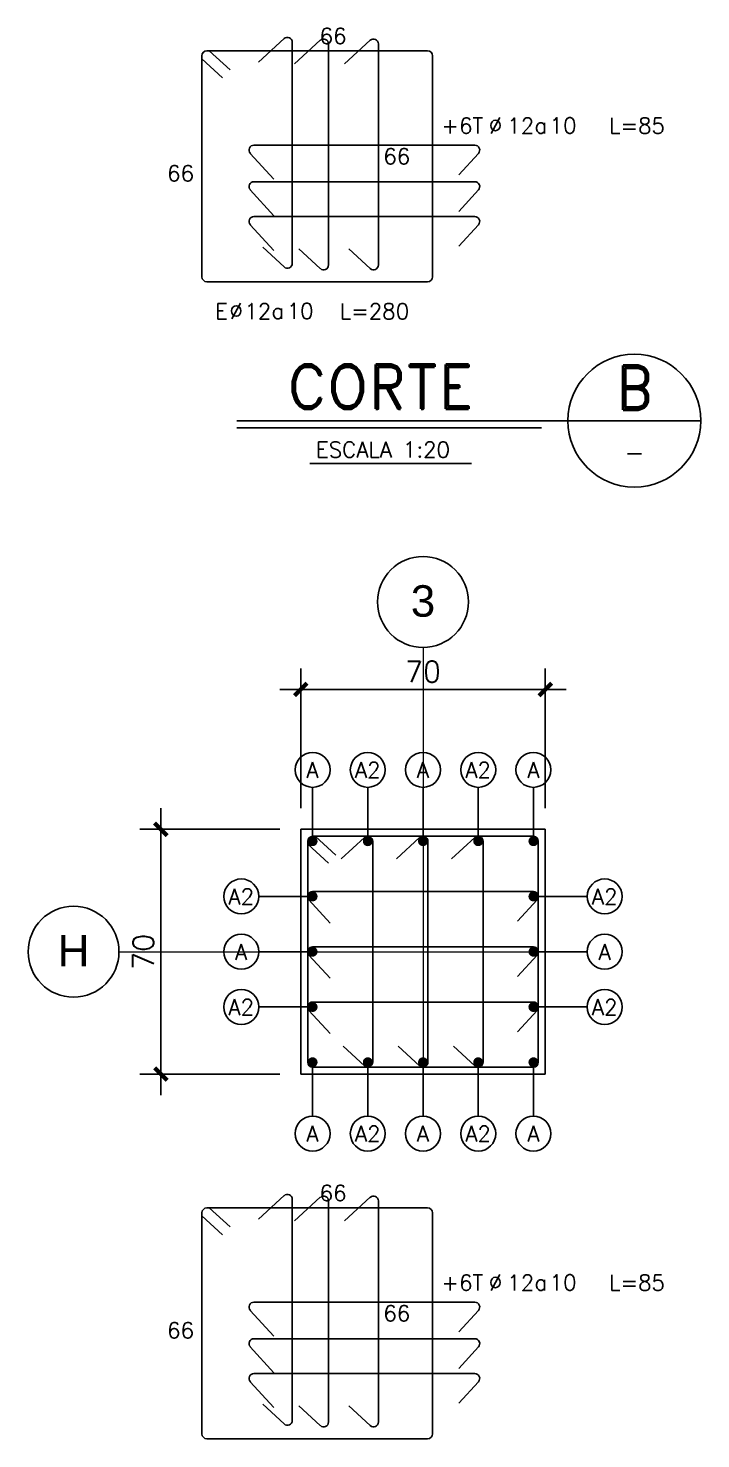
# Model space of a CAD drawing. Extents: x -9282 to 18119, y -11629 to 17404.
# Drawn here: x 4136 to 4617, y 1724 to 2732 of the extents above; entities that cross this region are included whole.
import ezdxf
from ezdxf.enums import TextEntityAlignment as Align

# ---------------------------------------------------------------- set-up
doc = ezdxf.new("R2010")
doc.units = 0
doc.header["$LTSCALE"] = 30
doc.header["$MEASUREMENT"] = 0
doc.layers.get('0').update_dxf_attribs({"linetype": 'CONTINUOUS'})
for name, color, linetype in [('EJEH$0$RL-CORTES', 5, 'CONTINUOUS'), ('EJEH$0$RLA-CORTES', 5, 'CONTINUOUS'), ('EJEH$0$RLA-FE', 7, 'CONTINUOUS')]:
    doc.layers.add(name, color=color, linetype=linetype)
doc.layers.add('EJEH$0$RLA-EJE', color=3, linetype='CONTINUOUS', lineweight=25)
doc.layers.add('EJEH$0$RLA-EJES', color=1, linetype='CONTINUOUS', lineweight=9)
doc.styles.add('EJEH$0$Arial_1', font='arial.ttf', dxfattribs={"height": 22.5})
doc.styles.add('EJEH$0$RomanS', font='romans.shx', dxfattribs={"height": 11.25})
doc.styles.add('EJEH$0$SIETE50', font='ROMAND.SHX', dxfattribs={"height": 31.5})
doc.dimstyles.new('EJEH$0$ING20', dxfattribs={"dimscale": 50, "dimtxt": 0.27, "dimasz": 0.3, "dimexe": 0.2, "dimexo": 1, "dimgap": 0.1, "dimtad": 1, "dimlfac": 0.4, "dimzin": 12, "dimdsep": 46, "dimtxsty": 'EJEH$0$RomanS', "dimblk1": 'EJEH$0$TICK1', "dimblk2": 'EJEH$0$TICK1', "dimsah": 1, "dimcen": 0.09, "dimse1": 1, "dimse2": 1, "dimclrd": 2, "dimclre": 4, "dimclrt": 3, "dimadec": 0, "dimazin": 0, "dimtfac": 1, "dimtix": 1, "dimtmove": 2, "dimatfit": 3, "dimldrblk": 'EJEH$0$TICK1', "dimfxl": 1, "dimtolj": 1, "dimtzin": 12, "dimarcsym": 0})

# ---------------------------------------------------------------- blocks, each defined once
blk = doc.blocks.new('EJEH$0$TICK1')
at = {"color": 2}
for points in [[(0, 0), (-1, 0)], [(0, 0), (1, 0)]]:
    blk.add_lwpolyline(points, dxfattribs=at)
at = {"color": 2, "const_width": 0.2}
blk.add_lwpolyline([(-0.3, -0.3), (0.3, 0.3)], dxfattribs=at)
blk = doc.blocks.new('*D60')
at = {"layer": 'EJEH$0$RLA-CORTES', "color": 2, "lineweight": -2, "transparency": 16777216}
blk.add_line((-100, 15), (-100, 160), dxfattribs=at)
at = {"layer": 'EJEH$0$RLA-CORTES', "color": 2, "lineweight": -2, "transparency": 16777216, "xscale": 15, "yscale": 15, "zscale": 15}
for p, rotation in [((-100, 175), 90), ((-100, 0), 270)]:
    blk.add_blockref('EJEH$0$TICK1', p, dxfattribs=dict(at, rotation=rotation))
at = {"layer": 'EJEH$0$RLA-CORTES', "color": 3, "transparency": 16777216, "insert": (-112.6, 87.5), "char_height": 15, "attachment_point": 5, "rotation": 90, "style": 'EJEH$0$RomanS'}
blk.add_mtext('\\A1;70', dxfattribs=at)
blk = doc.blocks.new('*D61')
at = {"layer": 'EJEH$0$RLA-CORTES', "color": 2, "lineweight": -2, "transparency": 16777216}
blk.add_line((15, 275), (160, 275), dxfattribs=at)
at = {"layer": 'EJEH$0$RLA-CORTES', "color": 2, "lineweight": -2, "transparency": 16777216, "xscale": 15, "yscale": 15, "zscale": 15, "rotation": 180}
blk.add_blockref('EJEH$0$TICK1', (0, 275), dxfattribs=at)
at = {"layer": 'EJEH$0$RLA-CORTES', "color": 2, "lineweight": -2, "transparency": 16777216, "xscale": 15, "yscale": 15, "zscale": 15}
blk.add_blockref('EJEH$0$TICK1', (175, 275), dxfattribs=at)
at = {"layer": 'EJEH$0$RLA-CORTES', "color": 3, "transparency": 16777216, "insert": (87.5, 287.6), "char_height": 15, "attachment_point": 5, "style": 'EJEH$0$RomanS'}
blk.add_mtext('\\A1;70', dxfattribs=at)
blk = doc.blocks.new('*U35')
at = {"color": 2}
for p, q in [((5, 164.3), (19.8, 150.8)), ((10.3, 170), (25.1, 156.5))]:
    blk.add_line(p, q, dxfattribs=at)
at = {"layer": 'EJEH$0$RLA-CORTES', "color": 2}
for p, q in [((5, 166.5), (5, 8.5)), ((166.5, 170), (8.5, 170)), ((170, 8.5), (170, 166.5)), ((8.5, 5), (166.5, 5))]:
    blk.add_line(p, q, dxfattribs=at)
for centre, start, end in [((8.5, 166.5), 90, 180), ((166.5, 166.5), 0, 90), ((8.5, 8.5), 180, 270), ((166.5, 8.5), 270, 0)]:
    blk.add_arc(centre, 3.5, start, end, dxfattribs=at)
blk = doc.blocks.new('*U40')
at = {"layer": 'EJEH$0$RL-CORTES', "color": 1}
blk.add_lwpolyline([(0, 0), (0, 19.2), (0, 38.5)], dxfattribs=at)
at = {"layer": 'EJEH$0$RL-CORTES', "color": 2, "const_width": 3.5}
blk.add_lwpolyline([(-1.8, 0, 1), (1.8, 0, 1)], format="xyb", close=True, dxfattribs=at)
at = {"layer": 'EJEH$0$RL-CORTES', "color": 2}
blk.add_circle((0, 51), 12.5, dxfattribs=at)
at = {"layer": 'EJEH$0$RL-CORTES', "color": 9, "style": 'EJEH$0$RomanS', "flags": 12}
blk.add_attdef('LIN_FE', text='', height=11.2, rotation=180, dxfattribs=at).set_placement((0, 56.8), align=Align.CENTER)
blk = doc.blocks.new('EJEH$0$L')
at = {"layer": 'EJEH$0$RL-CORTES', "color": 1}
blk.add_lwpolyline([(0, 0), (0, 19.2), (0, 38.5)], dxfattribs=at)
at = {"layer": 'EJEH$0$RL-CORTES', "color": 2, "const_width": 3.5}
blk.add_lwpolyline([(-1.8, 0, 1), (1.8, 0, 1)], format="xyb", close=True, dxfattribs=at)
at = {"layer": 'EJEH$0$RL-CORTES', "color": 2}
blk.add_circle((0, 51), 12.5, dxfattribs=at)
at = {"layer": 'EJEH$0$RL-CORTES', "color": 9, "style": 'EJEH$0$RomanS', "flags": 12}
blk.add_attdef('LIN_FE', text='', height=11.2, dxfattribs=at).set_placement((0, 45.2), align=Align.CENTER)
blk = doc.blocks.new('*U41')
at = {"layer": 'EJEH$0$RL-CORTES', "color": 1}
blk.add_lwpolyline([(0, 0), (0, 19.2), (0, 38.5)], dxfattribs=at)
at = {"layer": 'EJEH$0$RL-CORTES', "color": 2, "const_width": 3.5}
blk.add_lwpolyline([(-1.8, 0, 1), (1.8, 0, 1)], format="xyb", close=True, dxfattribs=at)
at = {"layer": 'EJEH$0$RL-CORTES', "color": 2}
blk.add_circle((0, 51), 12.5, dxfattribs=at)
at = {"layer": 'EJEH$0$RL-CORTES', "color": 9, "style": 'EJEH$0$RomanS', "flags": 12}
blk.add_attdef('LIN_FE', text='', height=11.2, rotation=90, dxfattribs=at).set_placement((5.8, 51), align=Align.CENTER)
blk = doc.blocks.new('*U42')
at = {"layer": 'EJEH$0$RL-CORTES', "color": 1}
blk.add_lwpolyline([(0, 0), (0, 19.2), (0, 38.5)], dxfattribs=at)
at = {"layer": 'EJEH$0$RL-CORTES', "color": 2, "const_width": 3.5}
blk.add_lwpolyline([(-1.8, 0, 1), (1.8, 0, 1)], format="xyb", close=True, dxfattribs=at)
at = {"layer": 'EJEH$0$RL-CORTES', "color": 2}
blk.add_circle((0, 51), 12.5, dxfattribs=at)
at = {"layer": 'EJEH$0$RL-CORTES', "color": 9, "style": 'EJEH$0$RomanS', "flags": 12}
blk.add_attdef('LIN_FE', text='', height=11.2, rotation=270, dxfattribs=at).set_placement((-5.8, 51), align=Align.CENTER)
blk = doc.blocks.new('*U45')
at = {"layer": 'EJEH$0$RLA-CORTES', "color": 2}
for p, q in [((-2.4, 160.6), (-19, 145.4)), ((3.5, 0), (3.5, 158)), ((-17.7, 11.5), (-2.4, -2.6))]:
    blk.add_line(p, q, dxfattribs=at)
for centre, start, end in [((0, 158), 0, 132.4703), ((0, 0), 227.5297, 0)]:
    blk.add_arc(centre, 3.5, start, end, dxfattribs=at)
blk = doc.blocks.new('*U46')
at = {"layer": 'EJEH$0$RLA-CORTES', "color": 2}
for p, q in [((0, 3.5), (-158, 3.5)), ((-160.6, -2.4), (-145.4, -19)), ((-11.5, -17.7), (2.6, -2.4))]:
    blk.add_line(p, q, dxfattribs=at)
for centre, start, end in [((-158, 0), 90, 222.4703), ((0, 0), 317.5297, 90)]:
    blk.add_arc(centre, 3.5, start, end, dxfattribs=at)
blk = doc.blocks.new('EJEH$0$TITULO_CORTE')
at = {"layer": 'EJEH$0$RLA-CORTES', "color": 6}
for p, q in [((-45.8, -250), (286.2, -250)), ((-45.8, -255), (172.2, -255))]:
    blk.add_line(p, q, dxfattribs=at)
at = {"layer": 'EJEH$0$RLA-CORTES', "color": 3}
blk.add_line((6.6, -280.5), (122.1, -280.5), dxfattribs=at)
blk.add_circle((238.7, -250), 47.5, dxfattribs=at)
at = {"layer": 'EJEH$0$RLA-CORTES', "color": 6, "style": 'EJEH$0$SIETE50'}
blk.add_text('CORTE', height=31.5, dxfattribs=at).set_placement((-9.6, -241.4))
at = {"layer": 'EJEH$0$RLA-CORTES', "color": 6, "style": 'EJEH$0$SIETE50', "flags": 12}
blk.add_attdef('CORTE', text='', height=31.5, dxfattribs=at).set_placement((238.8, -226.4), align=Align.MIDDLE_CENTER)
at = {"layer": 'EJEH$0$RLA-CORTES', "color": 3, "style": 'EJEH$0$RomanS', "flags": 12}
blk.add_attdef('ESCALA', (10.9, -276.3), '', height=11.2, dxfattribs=at)
blk.add_attdef('PLANO', text='', height=13, dxfattribs=at).set_placement((238.9, -272.8), align=Align.MIDDLE)
blk = doc.blocks.new('*U33')
for p, q in [((10.3, 35), (25.1, 21.5)), ((5, 29.3), (19.8, 15.8))]:
    blk.add_line(p, q)
at = {"layer": 'EJEH$0$RLA-CORTES', "color": 0}
for p, q in [((5, 31.5), (5, -126.5)), ((166.5, 35), (8.5, 35)), ((170, -126.5), (170, 31.5)), ((8.5, -130), (166.5, -130))]:
    blk.add_line(p, q, dxfattribs=at)
for centre, start, end in [((8.5, 31.5), 90, 180), ((166.5, 31.5), 0, 90), ((8.5, -126.5), 180, 270), ((166.5, -126.5), 270, 0)]:
    blk.add_arc(centre, 3.5, start, end, dxfattribs=at)
at = {"layer": 'EJEH$0$RLA-FE', "color": 3, "style": 'EJEH$0$RomanS'}
for tag, flags, p in [('PARCIAL1', 8, (98.8, 40)), ('DIAM', 12, (45, -156.8))]:
    blk.add_attdef(tag, text='', height=11.2, dxfattribs=dict(at, flags=flags)).set_placement(p, align=Align.CENTER)
at = {"layer": 'EJEH$0$RLA-FE', "color": 3, "style": 'EJEH$0$RomanS', "flags": 8}
for tag, p in [('PARCIAL2', (-0.6, -58.1)), ('ESTRIBO', (23.5, -156.8))]:
    blk.add_attdef(tag, text='', height=11.2, dxfattribs=at).set_placement(p, align=Align.RIGHT)
at = {"layer": 'EJEH$0$RLA-FE', "color": 3, "style": 'EJEH$0$RomanS'}
for tag, p, flags in [('PHI', (24.7, -156.5), 12), ('A', (54.8, -156.5), 12), ('ESP', (65.7, -156.5), 12), ('TEXTO_FE1', (103.6, -156.8), 8), ('TIPO', (99.4, -210.2), 13), ('CORTE', (85.6, -229.2), 13), ('NUM', (93.5, -248.9), 13)]:
    blk.add_attdef(tag, p, '', height=11.2, dxfattribs=dict(at, flags=flags))
blk = doc.blocks.new('*U47')
at = {"layer": 'EJEH$0$RLA-CORTES', "color": 0}
for p, q in [((-2.4, 25.2), (-20.8, 8.3)), ((3.5, -135.4), (3.5, 22.6)), ((-17.7, -123.9), (-2.4, -138))]:
    blk.add_line(p, q, dxfattribs=at)
for centre, start, end in [((0, 22.6), 0, 132.4703), ((0, -135.4), 227.5297, 0)]:
    blk.add_arc(centre, 3.5, start, end, dxfattribs=at)
at = {"layer": 'EJEH$0$RLA-CORTES', "color": 3, "style": 'EJEH$0$RomanS', "flags": 12}
blk.add_attdef('ALT', text='', height=11.2, dxfattribs=at).set_placement((226.2, -215), align=Align.CENTER)
at = {"layer": 'EJEH$0$RLA-FE', "color": 3, "style": 'EJEH$0$RomanS'}
for tag, p, flags in [('PHI', (82.4, -41.3), 12), ('A', (115.1, -41.3), 12), ('ESP', (126, -41.3), 12), ('TEXTO_FE1', (168.6, -41.5), 8), ('PARCIAL1', (7, -63.4), 8), ('TIPO', (209.9, -160.3), 13), ('CORTE', (196, -179.2), 13), ('NUM', (205.3, -198), 13)]:
    blk.add_attdef(tag, p, '', height=11.2, dxfattribs=dict(at, flags=flags))
at = {"layer": 'EJEH$0$RLA-FE', "color": 3, "style": 'EJEH$0$RomanS', "flags": 8}
blk.add_attdef('TRABA', text='', height=11.2, dxfattribs=at).set_placement((78.5, -41.5), align=Align.RIGHT)
at = {"layer": 'EJEH$0$RLA-FE', "color": 3, "style": 'EJEH$0$RomanS', "flags": 12}
blk.add_attdef('DIAM', text='', height=11.2, dxfattribs=at).set_placement((105.3, -41.5), align=Align.CENTER)
blk = doc.blocks.new('*U48')
at = {"layer": 'EJEH$0$RLA-CORTES', "color": 0}
for p, q in [((-81.6, -58.8), (-64.7, -77.2)), ((79, -52.9), (-79, -52.9)), ((67.5, -74.1), (81.6, -58.8))]:
    blk.add_line(p, q, dxfattribs=at)
for centre, start, end in [((-79, -56.4), 90, 222.4703), ((79, -56.4), 317.5297, 90)]:
    blk.add_arc(centre, 3.5, start, end, dxfattribs=at)
at = {"layer": 'EJEH$0$RLA-CORTES', "color": 3, "style": 'EJEH$0$RomanS', "flags": 12}
blk.add_attdef('ALT', text='', height=11.2, dxfattribs=at).set_placement((226.2, -215), align=Align.CENTER)
at = {"layer": 'EJEH$0$RLA-FE', "color": 3, "style": 'EJEH$0$RomanS', "flags": 13}
for tag, p in [('TIPO', (209.9, -160.3)), ('CORTE', (196, -179.2)), ('NUM', (205.3, -198))]:
    blk.add_attdef(tag, p, '', height=11.2, dxfattribs=at)
blk = doc.blocks.new('*U96')
at = {"layer": 'EJEH$0$RLA-CORTES', "color": 0}
for p, q in [((-2.4, 25.2), (-20.8, 8.3)), ((3.5, -135.4), (3.5, 22.6)), ((-17.7, -123.9), (-2.4, -138))]:
    blk.add_line(p, q, dxfattribs=at)
for centre, start, end in [((0, 22.6), 0, 132.4703), ((0, -135.4), 227.5297, 0)]:
    blk.add_arc(centre, 3.5, start, end, dxfattribs=at)
at = {"layer": 'EJEH$0$RLA-CORTES', "color": 3, "style": 'EJEH$0$RomanS', "flags": 12}
blk.add_attdef('ALT', text='', height=11.2, dxfattribs=at).set_placement((226.2, -215), align=Align.CENTER)
at = {"layer": 'EJEH$0$RLA-FE', "color": 3, "style": 'EJEH$0$RomanS', "flags": 13}
for tag, p in [('TIPO', (209.9, -160.3)), ('CORTE', (196, -179.2)), ('NUM', (205.3, -198))]:
    blk.add_attdef(tag, p, '', height=11.2, dxfattribs=at)
blk = doc.blocks.new('EJEH$0$Grid - RLE-EJE-192293-EJE H')
at = {"layer": 'EJEH$0$RLA-EJE'}
blk.add_circle((410.2, 1495.5), 32.5, dxfattribs=at)
blk = doc.blocks.new('*U30')
at = {"layer": 'EJEH$0$RLA-CORTES', "color": 1}
for p, q in [((0, 290), (0, 190)), ((175, 290), (175, 190)), ((-115, 175), (-15, 175)), ((-115, 0), (-15, 0))]:
    blk.add_line(p, q, dxfattribs=at)
at = {"layer": 'EJEH$0$RLA-CORTES'}
for p, q in [((175, 175), (0, 175)), ((0, 175), (0, 0)), ((175, 0), (175, 175)), ((0, 0), (175, 0))]:
    blk.add_line(p, q, dxfattribs=at)
dim = blk.add_linear_dim(base=(175, 275), p1=(0, 275), p2=(175, 275), dimstyle='EJEH$0$ING20', dxfattribs=at)
dim.commit()
dim.dimension.update_dxf_attribs({"geometry": '*D61', "text_midpoint": (87.5, 287.569)})
dim = blk.add_linear_dim(base=(-100, 175), p1=(-100, 0), p2=(-100, 175), angle=90, dimstyle='EJEH$0$ING20', dxfattribs=at)
dim.commit()
dim.dimension.update_dxf_attribs({"geometry": '*D60', "text_midpoint": (-112.569, 87.5)})
blk = doc.blocks.new('EJEH')
at = {"layer": 'EJEH$0$RLA-EJES'}
for p, q in [((1507.03, -80.14), (1507.03, -400.36)), ((1289.53, -297.64), (1610.37, -297.64))]:
    blk.add_line(p, q, dxfattribs=at)
at = {"layer": 'EJEH$0$RLA-CORTES'}
ref = blk.add_blockref('EJEH$0$TITULO_CORTE', (1419.53, 331.92), dxfattribs=at)
ref.add_attrib('ESCALA', 'ESCALA 1:20', (1430.41, 55.67), dxfattribs={"color": 3, "height": 11.25, "style": 'EJEH$0$RomanS'})
ref.add_attrib('CORTE', 'B', dxfattribs={"color": 6, "height": 31.5, "style": 'EJEH$0$SIETE50'}).set_placement((1658.32, 105.52), align=Align.MIDDLE_CENTER)
ref.add_attrib('PLANO', '-', dxfattribs={"color": 3, "height": 13, "style": 'EJEH$0$RomanS'}).set_placement((1658.4, 59.13), align=Align.MIDDLE)
for name in ['*U35', '*U30']:
    blk.add_blockref(name, (1419.53, -385.14), dxfattribs=at)
at = {"layer": 'EJEH$0$RLA-EJE'}
for p in [(1096.83, -1543.14), (846.83, -1793.14)]:
    blk.add_blockref('EJEH$0$Grid - RLE-EJE-192293-EJE H', p, dxfattribs=at)
at = {"layer": 'EJEH$0$RLA-FE'}
ref = blk.add_blockref('EJEH$0$L', (1428.03, -218.64), dxfattribs=at)
ref.add_attrib('LIN_FE', 'A', dxfattribs={"layer": 'EJEH$0$RL-CORTES', "color": 9, "height": 11.25, "style": 'EJEH$0$RomanS'}).set_placement((1428.01, -173.4), align=Align.CENTER)
ref = blk.add_blockref('EJEH$0$L', (1467.53, -218.64), dxfattribs=at)
ref.add_attrib('LIN_FE', 'A2', dxfattribs={"layer": 'EJEH$0$RL-CORTES', "color": 9, "height": 11.25, "style": 'EJEH$0$RomanS'}).set_placement((1467.51, -173.4), align=Align.CENTER)
ref = blk.add_blockref('EJEH$0$L', (1507.03, -218.64), dxfattribs=at)
ref.add_attrib('LIN_FE', 'A', dxfattribs={"layer": 'EJEH$0$RL-CORTES', "color": 9, "height": 11.25, "style": 'EJEH$0$RomanS'}).set_placement((1507.01, -173.4), align=Align.CENTER)
ref = blk.add_blockref('EJEH$0$L', (1546.53, -218.64), dxfattribs=at)
ref.add_attrib('LIN_FE', 'A2', dxfattribs={"layer": 'EJEH$0$RL-CORTES', "color": 9, "height": 11.25, "style": 'EJEH$0$RomanS'}).set_placement((1546.51, -173.4), align=Align.CENTER)
ref = blk.add_blockref('EJEH$0$L', (1586.03, -218.64), dxfattribs=at)
ref.add_attrib('LIN_FE', 'A', dxfattribs={"layer": 'EJEH$0$RL-CORTES', "color": 9, "height": 11.25, "style": 'EJEH$0$RomanS'}).set_placement((1586.01, -173.4), align=Align.CENTER)
for name, p in [('*U96', (1410.04, 329.82)), ('*U48', (1465.09, 331.79)), ('*U96', (1435.94, 328.64)), ('*U48', (1465.09, 305.66)), ('*U48', (1465.09, 280.75)), ('*U46', (1586.03, -258.14)), ('*U46', (1586.03, -297.64)), ('*U46', (1586.03, -337.14)), ('*U45', (1467.53, -376.64)), ('*U45', (1507.03, -376.64)), ('*U45', (1546.53, -376.64)), ('*U96', (1410.04, -497.19)), ('*U48', (1465.09, -495.22)), ('*U96', (1435.94, -498.38)), ('*U48', (1465.09, -521.36)), ('*U48', (1465.09, -546.26))]:
    blk.add_blockref(name, p, dxfattribs=at)
ref = blk.add_blockref('*U47', (1471.6, 328.64), dxfattribs=at)
ref.add_attrib('DIAM', '12', dxfattribs={"color": 3, "height": 11.25, "style": 'EJEH$0$RomanS'}).set_placement((1576.94, 287.12), align=Align.CENTER)
ref.add_attrib('TRABA', '+6T', dxfattribs={"color": 3, "height": 11.25, "style": 'EJEH$0$RomanS'}).set_placement((1550.12, 287.12), align=Align.RIGHT)
ref.add_attrib('TEXTO_FE1', 'L=85', (1640.15, 287.12), dxfattribs={"color": 3, "height": 11.25, "style": 'EJEH$0$RomanS'})
ref.add_attrib('PHI', '%%C', (1554.02, 287.33), dxfattribs={"color": 3, "height": 11.25, "style": 'EJEH$0$RomanS'})
ref.add_attrib('A', 'a', (1586.73, 287.33), dxfattribs={"color": 3, "height": 11.25, "style": 'EJEH$0$RomanS'})
ref.add_attrib('ESP', '10', (1597.58, 287.33), dxfattribs={"color": 3, "height": 11.25, "style": 'EJEH$0$RomanS'})
ref.add_attrib('PARCIAL1', '66', (1478.62, 265.27), dxfattribs={"color": 3, "height": 11.25, "style": 'EJEH$0$RomanS'})
ref = blk.add_blockref('*U33', (1343.86, 311.26), dxfattribs=at)
ref.add_attrib('DIAM', '12', dxfattribs={"color": 3, "height": 11.25, "style": 'EJEH$0$RomanS'}).set_placement((1388.88, 154.51), align=Align.CENTER)
ref.add_attrib('ESTRIBO', 'E', dxfattribs={"color": 3, "height": 11.25, "style": 'EJEH$0$RomanS'}).set_placement((1367.38, 154.51), align=Align.RIGHT)
ref.add_attrib('TEXTO_FE1', 'L=280', (1447.45, 154.51), dxfattribs={"color": 3, "height": 11.25, "style": 'EJEH$0$RomanS'})
ref.add_attrib('PHI', '%%C', (1368.58, 154.72), dxfattribs={"color": 3, "height": 11.25, "style": 'EJEH$0$RomanS'})
ref.add_attrib('A', 'a', (1398.67, 154.72), dxfattribs={"color": 3, "height": 11.25, "style": 'EJEH$0$RomanS'})
ref.add_attrib('ESP', '10', (1409.52, 154.72), dxfattribs={"color": 3, "height": 11.25, "style": 'EJEH$0$RomanS'})
ref.add_attrib('PARCIAL1', '66', dxfattribs={"color": 3, "height": 11.25, "style": 'EJEH$0$RomanS'}).set_placement((1442.69, 351.25), align=Align.CENTER)
ref.add_attrib('PARCIAL2', '66', dxfattribs={"color": 3, "height": 11.25, "style": 'EJEH$0$RomanS'}).set_placement((1343.25, 253.13), align=Align.RIGHT)
ref = blk.add_blockref('*U47', (1471.6, -498.38), dxfattribs=at)
ref.add_attrib('DIAM', '12', dxfattribs={"color": 3, "height": 11.25, "style": 'EJEH$0$RomanS'}).set_placement((1576.94, -539.9), align=Align.CENTER)
ref.add_attrib('TRABA', '+6T', dxfattribs={"color": 3, "height": 11.25, "style": 'EJEH$0$RomanS'}).set_placement((1550.12, -539.9), align=Align.RIGHT)
ref.add_attrib('TEXTO_FE1', 'L=85', (1640.15, -539.9), dxfattribs={"color": 3, "height": 11.25, "style": 'EJEH$0$RomanS'})
ref.add_attrib('PHI', '%%C', (1554.02, -539.68), dxfattribs={"color": 3, "height": 11.25, "style": 'EJEH$0$RomanS'})
ref.add_attrib('A', 'a', (1586.73, -539.68), dxfattribs={"color": 3, "height": 11.25, "style": 'EJEH$0$RomanS'})
ref.add_attrib('ESP', '10', (1597.58, -539.68), dxfattribs={"color": 3, "height": 11.25, "style": 'EJEH$0$RomanS'})
ref.add_attrib('PARCIAL1', '66', (1478.62, -561.74), dxfattribs={"color": 3, "height": 11.25, "style": 'EJEH$0$RomanS'})
ref = blk.add_blockref('*U33', (1343.86, -515.75), dxfattribs=at)
ref.add_attrib('PARCIAL1', '66', dxfattribs={"color": 3, "height": 11.25, "style": 'EJEH$0$RomanS'}).set_placement((1442.69, -475.77), align=Align.CENTER)
ref.add_attrib('PARCIAL2', '66', dxfattribs={"color": 3, "height": 11.25, "style": 'EJEH$0$RomanS'}).set_placement((1343.25, -573.89), align=Align.RIGHT)
ref = blk.add_blockref('*U42', (1428.03, -258.14), dxfattribs=dict(at, rotation=90))
ref.add_attrib('LIN_FE', 'A2', dxfattribs={"layer": 'EJEH$0$RL-CORTES', "color": 9, "height": 11.25, "style": 'EJEH$0$RomanS'}).set_placement((1377.01, -263.9), align=Align.CENTER)
ref = blk.add_blockref('*U42', (1428.03, -297.64), dxfattribs=dict(at, rotation=90))
ref.add_attrib('LIN_FE', 'A', dxfattribs={"layer": 'EJEH$0$RL-CORTES', "color": 9, "height": 11.25, "style": 'EJEH$0$RomanS'}).set_placement((1377.01, -303.4), align=Align.CENTER)
ref = blk.add_blockref('*U42', (1428.03, -337.14), dxfattribs=dict(at, rotation=90))
ref.add_attrib('LIN_FE', 'A2', dxfattribs={"layer": 'EJEH$0$RL-CORTES', "color": 9, "height": 11.25, "style": 'EJEH$0$RomanS'}).set_placement((1377.01, -342.9), align=Align.CENTER)
ref = blk.add_blockref('*U41', (1586.03, -258.14), dxfattribs=dict(at, rotation=270))
ref.add_attrib('LIN_FE', 'A2', dxfattribs={"layer": 'EJEH$0$RL-CORTES', "color": 9, "height": 11.25, "style": 'EJEH$0$RomanS'}).set_placement((1637.01, -263.9), align=Align.CENTER)
ref = blk.add_blockref('*U41', (1586.03, -297.64), dxfattribs=dict(at, rotation=270))
ref.add_attrib('LIN_FE', 'A', dxfattribs={"layer": 'EJEH$0$RL-CORTES', "color": 9, "height": 11.25, "style": 'EJEH$0$RomanS'}).set_placement((1637.01, -303.4), align=Align.CENTER)
ref = blk.add_blockref('*U41', (1586.03, -337.14), dxfattribs=dict(at, rotation=270))
ref.add_attrib('LIN_FE', 'A2', dxfattribs={"layer": 'EJEH$0$RL-CORTES', "color": 9, "height": 11.25, "style": 'EJEH$0$RomanS'}).set_placement((1637.01, -342.9), align=Align.CENTER)
ref = blk.add_blockref('*U40', (1428.03, -376.64), dxfattribs=dict(at, rotation=180))
ref.add_attrib('LIN_FE', 'A', dxfattribs={"layer": 'EJEH$0$RL-CORTES', "color": 9, "height": 11.25, "style": 'EJEH$0$RomanS'}).set_placement((1428.01, -433.4), align=Align.CENTER)
ref = blk.add_blockref('*U40', (1467.53, -376.64), dxfattribs=dict(at, rotation=180))
ref.add_attrib('LIN_FE', 'A2', dxfattribs={"layer": 'EJEH$0$RL-CORTES', "color": 9, "height": 11.25, "style": 'EJEH$0$RomanS'}).set_placement((1467.51, -433.4), align=Align.CENTER)
ref = blk.add_blockref('*U40', (1507.03, -376.64), dxfattribs=dict(at, rotation=180))
ref.add_attrib('LIN_FE', 'A', dxfattribs={"layer": 'EJEH$0$RL-CORTES', "color": 9, "height": 11.25, "style": 'EJEH$0$RomanS'}).set_placement((1507.01, -433.4), align=Align.CENTER)
ref = blk.add_blockref('*U40', (1546.53, -376.64), dxfattribs=dict(at, rotation=180))
ref.add_attrib('LIN_FE', 'A2', dxfattribs={"layer": 'EJEH$0$RL-CORTES', "color": 9, "height": 11.25, "style": 'EJEH$0$RomanS'}).set_placement((1546.51, -433.4), align=Align.CENTER)
ref = blk.add_blockref('*U40', (1586.03, -376.64), dxfattribs=dict(at, rotation=180))
ref.add_attrib('LIN_FE', 'A', dxfattribs={"layer": 'EJEH$0$RL-CORTES', "color": 9, "height": 11.25, "style": 'EJEH$0$RomanS'}).set_placement((1586.01, -433.4), align=Align.CENTER)
at = {"layer": 'EJEH$0$RLA-EJE', "color": 5, "char_height": 22.5, "width": 20.9352, "attachment_point": 2, "line_spacing_factor": 0.941778, "style": 'EJEH$0$Arial_1'}
for s, insert in [('3', (1507.03, -35.69)), ('H', (1257.03, -285.69))]:
    blk.add_mtext(s, dxfattribs=dict(at, insert=insert))

msp = doc.modelspace()

# ---------------------------------------------------------------- block references
msp.add_blockref('EJEH', (2911.4, 2369.5))

doc.saveas('drawing.dxf')
